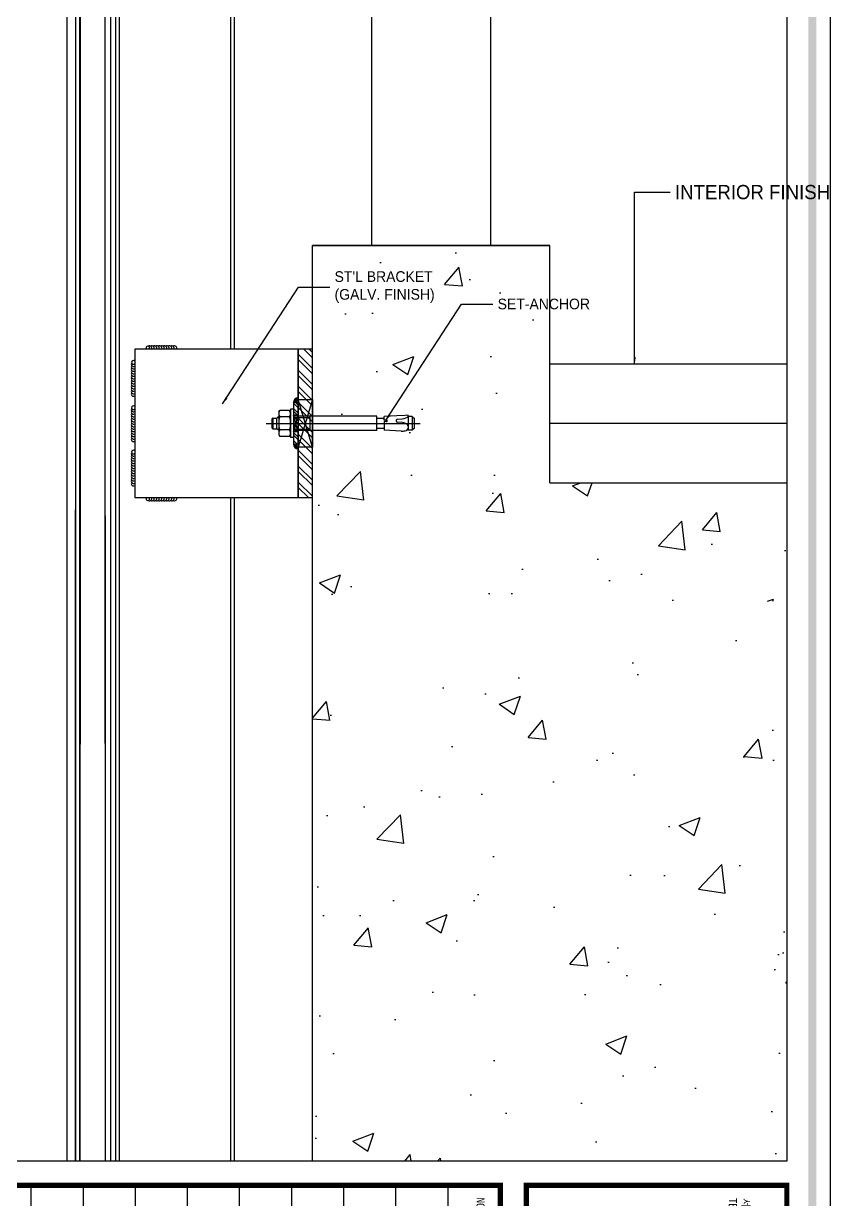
# Model space of a CAD drawing. Header units: millimetres. Extents: x 7297 to 60227, y -7497 to 19324.
# Drawn here: x 37922 to 38603, y 3258 to 4249 of the extents above; entities that cross this region are included whole.
import ezdxf

# ---------------------------------------------------------------- set-up
doc = ezdxf.new("R2010")
doc.units = ezdxf.units.MM
for name, color, linetype in [('NS_AL_MOLD', 7, 'Continuous'), ('NS_BRACKET_NUTS', 1, 'Continuous'), ('NS_COL_D-GREY', 8, 'Continuous'), ('NS_COL_GREEN', 3, 'Continuous'), ('NS_COL_MAGENTA', 6, 'Continuous'), ('NS_COL_WHITE', 7, 'Continuous'), ('NS_COL_YELLOW', 2, 'Continuous'), ('NS_CON', 8, 'Continuous'), ('NS_DIM', 1, 'Continuous'), ('NS_FORM', 7, 'Continuous'), ('NS_FRAME', 253, 'Continuous'), ('NS_PIPE_FRAME', 2, 'Continuous'), ('NS_TEXT', 2, 'Continuous'), ('NS_WELD', 1, 'Continuous')]:
    doc.layers.add(name, color=color, linetype=linetype)
doc.layers.add('NS_AL_PANEL', color=32, linetype='Continuous', lineweight=9)
doc.styles.add('Expo M', font='Expo M.ttf')
doc.styles.add('HGTXT', font='romans.shx', dxfattribs={"bigfont": 'whgtxt.shx'})
doc.styles.add('M15-1', font='')
doc.styles.get('M15-1').set_extended_font_data('Dotum')
doc.dimstyles.new('N-SPACE', dxfattribs={"dimscale": 4, "dimtxt": 1.8, "dimasz": 1.5, "dimexe": 1, "dimexo": 1, "dimgap": 1, "dimtad": 1, "dimtoh": 1, "dimdec": 1, "dimzin": 1, "dimdsep": 46, "dimtxsty": 'Expo M', "dimcen": 2, "dimclrd": 1, "dimclre": 1, "dimclrt": 2, "dimadec": 1, "dimazin": 0, "dimtfac": 1, "dimtdec": 1, "dimtix": 1, "dimtmove": 1, "dimatfit": 3, "dimfxl": 1, "dimtolj": 1, "dimtzin": 1, "dimarcsym": 0})
pattern_1 = [(50, (30673.7, 18040.38), (182.1847, -15.9391), [19.05, -209.55]), (355, (30673.7, 18040.38), (-35.2434, 191.0568), [15.24, -167.6406]), (100.4514, (30688.89, 18039.06), (146.9412, 175.1178), [16.19, -178.0902]), (46.1842, (30673.7, 18091.18), (271.079, -42.0423), [28.575, -314.325]), (96.6356, (30696.3, 18087.68), (237.404, 247.426), [24.285, -267.1356]), (351.1842, (30673.7, 18091.18), (237.404, 247.426), [22.86, -251.4597]), (21, (30699.1, 18078.48), (151.6144, -102.2652), [19.05, -209.55]), (326, (30699.1, 18078.48), (61.802, 184.188), [15.24, -167.64]), (71.4514, (30711.74, 18069.96), (213.4164, 81.9228), [16.19, -178.09]), (37.5, (30673.707, 18040.384), (3.0886, 84.55504), [0, -165.608, 0, -170.18, 0, -168.275]), (7.5, (30673.71, 18040.38), (66.81966, 100.18057), [0, -97.028, 0, -161.798, 0, -64.135]), (327.5, (30617.065, 18040.384), (135.5906, -5.72874), [0, -63.5, 0, -198.12, 0, -262.89]), (317.5, (30591.66, 18040.38), (148.1292, 25.4265), [0, -82.55, 0, -131.572, 0, -186.69])]

# ---------------------------------------------------------------- blocks, each defined once
blk = doc.blocks.new('M12')
for p, q in [((4203.94, -16678.61), (4205.55, -16677)), ((4205.94, -16673), (4205.44, -16673.5)), ((4205.44, -16673.5), (4205.44, -16677)), ((4214.44, -16673.5), (4205.44, -16673.5)), ((4205.55, -16677), (4214.33, -16677)), ((4205.94, -16673), (4213.94, -16673)), ((4209.94, -16668), (4209.94, -16798)), ((4214.44, -16673.5), (4213.94, -16673)), ((4215.94, -16678.61), (4214.33, -16677)), ((4214.44, -16673.5), (4214.44, -16677)), ((4200.44, -16678.61), (4198.97, -16679.46)), ((4198.97, -16687.76), (4198.97, -16679.46)), ((4219.44, -16678.61), (4200.44, -16678.61)), ((4204.45, -16687.76), (4204.45, -16679.46)), ((4205.01, -16677.53), (4205.01, -16678.61)), ((4214.87, -16677.53), (4214.87, -16678.61)), ((4215.43, -16687.76), (4215.43, -16679.46)), ((4219.44, -16678.61), (4220.91, -16679.46)), ((4220.91, -16687.76), (4220.91, -16679.46)), ((4221.94, -16688.61), (4197.94, -16688.61)), ((4197.94, -16691.11), (4197.94, -16688.61)), ((4221.94, -16691.11), (4197.94, -16691.11)), ((4200.44, -16688.61), (4198.97, -16687.76)), ((4203.94, -16761.4), (4203.94, -16691.11)), ((4205.01, -16691.11), (4205.01, -16705)), ((4214.87, -16691.11), (4214.87, -16705)), ((4215.94, -16761.4), (4215.94, -16691.11)), ((4219.44, -16688.61), (4220.91, -16687.76)), ((4221.94, -16691.11), (4221.94, -16688.61)), ((4203.94, -16705), (4215.94, -16705)), ((4203.94, -16761.4), (4215.94, -16761.4)), ((4205.72, -16767.54), (4205.72, -16761.85)), ((4214.16, -16767.54), (4214.16, -16761.85)), ((4203.4, -16781.72), (4204.14, -16767.54)), ((4211.44, -16767.54), (4204.14, -16767.54)), ((4211.33, -16769.5), (4211.44, -16767.54)), ((4212.66, -16767.54), (4215.83, -16767.54)), ((4212.77, -16769.5), (4212.66, -16767.54)), ((4216.34, -16778.1), (4215.85, -16767.54)), ((4203.66, -16785.35), (4204.03, -16786.38)), ((4209.58, -16786.62), (4210.18, -16784.98)), ((4210.18, -16784.98), (4210.45, -16784)), ((4210.45, -16784), (4210.74, -16783.04)), ((4210.74, -16783.04), (4210.97, -16778.57)), ((4213.35, -16782.75), (4213.12, -16778.35)), ((4213.78, -16784.1), (4213.35, -16782.75)), ((4214.21, -16785.5), (4213.78, -16784.1)), ((4214.79, -16786.82), (4214.21, -16785.5)), ((4216.66, -16785.2), (4216.34, -16778.1)), ((4216.78, -16787.71), (4216.66, -16785.2)), ((4204.03, -16786.38), (4204.76, -16787.25)), ((4204.09, -16791.25), (4204.09, -16786.47)), ((4204.09, -16788), (4215.79, -16788)), ((4205.85, -16793), (4204.09, -16791.25)), ((4215.79, -16791.25), (4204.09, -16791.25)), ((4204.76, -16787.25), (4205.74, -16787.77)), ((4205.74, -16787.77), (4206.85, -16787.91)), ((4205.94, -16793), (4213.94, -16793)), ((4206.85, -16787.91), (4208.54, -16787.6)), ((4208.54, -16787.6), (4209.58, -16786.62)), ((4215.79, -16791.25), (4214.03, -16793)), ((4215.83, -16787.76), (4214.79, -16786.82)), ((4215.79, -16791.25), (4215.79, -16787.73)), ((4215.83, -16787.76), (4216.78, -16787.71))]:
    blk.add_line(p, q)
for centre, radius, start, end in [((4201.71, -16683.46), 4.85, 55.56153, 124.43847), ((4209.94, -16696.73), 18.13, 72.38303, 107.61697), ((4218.17, -16683.46), 4.85, 55.56153, 124.43847), ((4201.71, -16683.76), 4.85, 235.56153, 304.43847), ((4209.94, -16670.48), 18.13, 252.38303, 287.61697), ((4218.17, -16683.76), 4.85, 235.56153, 304.43847), ((4205.28, -16761.85), 0.449, 0, 90), ((4214.6, -16761.85), 0.449, 90, 180), ((4212.05, -16769.4), 0.723, 188.59794, 351.40206), ((4218, -16782.49), 14.62, 177.00001, 191.29928), ((4212.07, -16778.69), 1.11, 17.85183, 173.87475)]:
    blk.add_arc(centre, radius, start, end)
blk = doc.blocks.new('AL-TEMPLATE')
at = {"color": 8}
for p, q in [((2716.82, 1392.97), (2800.02, 1392.97)), ((2716.82, 1376.33), (2800.02, 1376.33)), ((2716.82, 1359.69), (2800.02, 1359.69)), ((2716.82, 1343.05), (2800.02, 1343.05)), ((2716.82, 1326.41), (2800.02, 1326.41)), ((2716.82, 1309.77), (2800.02, 1309.77)), ((2716.82, 1293.13), (2800.02, 1293.13)), ((2716.82, 1276.49), (2800.02, 1276.49)), ((2716.82, 1259.85), (2800.02, 1259.85))]:
    blk.add_line(p, q, dxfattribs=at)
at = {"color": 7, "ltscale": 2}
blk.add_lwpolyline([(1972.34, 1515.25), (1972.34, 921.25), (2812.34, 921.25), (2812.34, 1515.25)], close=True, dxfattribs=at)
at = {"color": 8}
for points, const_width in [([(1976.34, 1509.45), (2808.34, 1509.45), (2808.34, 927.05), (1976.34, 927.05)], 2.5), ([(2716.82, 1501.32), (2800.02, 1501.32), (2800.02, 1418.12), (2716.82, 1418.12)], 1.66), ([(2716.82, 1409.8), (2800.02, 1409.8), (2800.02, 1026.89), (2716.82, 1026.89)], 1.66)]:
    blk.add_lwpolyline(points, close=True, dxfattribs=dict(at, const_width=const_width))
at = {"color": 9}
blk.add_lwpolyline([(1984.07, 1501.32), (2709.08, 1501.32), (2709.08, 935.18), (1984.07, 935.18)], close=True, dxfattribs=at)
at = {"insert": (2720.94, 1489.17), "char_height": 2.3487, "attachment_point": 1, "style": 'HGTXT'}
blk.add_mtext('서울시 강남구 논현로 161길11 엔빌딩 4F\\PTEL 02 575-2077  FAX 02 575-2071', dxfattribs=at)
at = {"color": 8, "insert": (2720.76, 1404.73), "char_height": 2.556, "width": 438.9676, "attachment_point": 1}
blk.add_mtext('NOTE', dxfattribs=at)

msp = doc.modelspace()

# ---------------------------------------------------------------- hatches: boundary and pattern name
at = {"layer": 'NS_BRACKET_NUTS'}
h = msp.add_hatch(dxfattribs=at)
h.set_pattern_fill('ANSI32', color=256, scale=0.5, angle=450)
h.set_pattern_definition([(135, (704538.2675, -142913.3383), (-3.367596045, -3.367596045), []), (135, (704538.2675, -142911.0932), (-3.367596045, -3.367596045), [])])
h.paths.add_polyline_path([(38153.99, 3894.48), (38153.99, 3929.48), (38149.99, 3929.48), (38149.99, 3894.48)])
at = {"layer": 'NS_CON'}
h = msp.add_hatch(dxfattribs=at)
h.set_pattern_fill('AR-CONC', color=256)
h.set_pattern_definition(pattern_1)
h.paths.add_polyline_path([(38165.99, 3761.98), (38565.99, 3761.98), (38565.99, 3861.98), (38365.99, 3861.98), (38365.99, 4061.98), (38165.99, 4061.98)])
h = msp.add_hatch(dxfattribs=at)
h.set_pattern_fill('AR-CONC', color=256)
h.set_pattern_definition(pattern_1)
h.paths.add_polyline_path([(38165.99, 3289.98), (38565.99, 3289.98), (38565.99, 3731.98), (38165.99, 3731.98)])
at = {"layer": 'NS_PIPE_FRAME'}
h = msp.add_hatch(dxfattribs=at)
h.set_pattern_fill('ANSI32', color=256, angle=-90)
h.set_pattern_definition([(315, (64602.1, 4462.889), (6.735192, 6.735192), []), (315, (64602.1, 4458.3985), (6.735192, 6.735192), [])])
h.paths.add_polyline_path([(38153.99, 3849.48), (38165.99, 3849.48), (38165.99, 3974.48), (38153.99, 3974.48)])

# ---------------------------------------------------------------- linework, layer by layer
at = {"layer": 'NS_AL_MOLD'}
msp.add_line((37958.99, 3289.98), (37958.99, 4599.98), dxfattribs=at)
at = {"layer": 'NS_AL_PANEL'}
for p, q in [((37966.49, 4599.98), (37966.49, 3637.98)), ((37969.49, 4599.98), (37969.49, 3640.98)), ((37966.49, 3289.98), (37966.49, 3837.98)), ((37969.49, 3289.98), (37969.49, 3834.98))]:
    msp.add_line(p, q, dxfattribs=at)
at = {"layer": 'NS_COL_D-GREY', "ltscale": 0.1}
msp.add_line((38565.99, 3911.98), (38365.99, 3911.98), dxfattribs=at)
at = {"layer": 'NS_COL_GREEN'}
for points in [[(38015.99, 3849.48), (38153.99, 3849.48), (38153.99, 3974.48), (38015.99, 3974.48)], [(38153.99, 3849.48), (38165.99, 3849.48), (38165.99, 3974.48), (38153.99, 3974.48)]]:
    msp.add_lwpolyline(points, close=True, dxfattribs=at)
at = {"layer": 'NS_COL_MAGENTA'}
msp.add_line((38565.99, 3961.98), (38365.99, 3961.98), dxfattribs=at)
msp.add_lwpolyline([(38215.99, 4061.98), (38215.99, 4561.98), (38315.99, 4561.98), (38315.99, 4061.98)], dxfattribs=at)
msp.add_lwpolyline([(38153.99, 3894.48), (38153.99, 3929.48), (38149.99, 3929.48), (38149.99, 3894.48)], close=True, dxfattribs=at)
at = {"layer": 'NS_COL_WHITE'}
for p, q in [((37990.99, 3641.98), (37990.99, 4599.98)), ((37995.99, 3289.98), (37995.99, 4586.98)), ((37990.99, 3833.98), (37990.99, 3289.98))]:
    msp.add_line(p, q, dxfattribs=at)
at = {"layer": 'NS_COL_YELLOW'}
for p, q in [((37965.99, 4599.98), (37965.99, 3636.98)), ((37969.99, 4599.98), (37969.99, 3641.48)), ((38165.99, 3731.98), (38165.99, 4061.98)), ((38165.99, 4061.98), (38365.99, 4061.98)), ((38365.99, 4061.98), (38165.99, 4061.98)), ((38365.99, 3861.98), (38365.99, 4061.98)), ((38165.99, 3931.98), (38153.99, 3891.98)), ((38165.99, 3891.98), (38153.99, 3931.98)), ((38153.99, 3904.98), (38149.99, 3918.98)), ((38153.99, 3918.98), (38149.99, 3918.98)), ((38149.99, 3904.98), (38153.99, 3918.98)), ((38153.99, 3904.98), (38149.99, 3904.98)), ((38365.99, 3861.98), (38565.99, 3861.98)), ((37965.99, 3289.98), (37965.99, 3838.98)), ((37969.99, 3289.98), (37969.99, 3834.48))]:
    msp.add_line(p, q, dxfattribs=at)
msp.add_lwpolyline([(38153.99, 3891.98), (38153.99, 3931.98), (38165.99, 3931.98), (38165.99, 3891.98)], close=True, dxfattribs=at)
msp.add_lwpolyline([(38165.99, 3289.98), (38165.99, 3731.98)], dxfattribs=at)
at = {"layer": 'NS_FRAME'}
for p, q in [((37999.99, 3289.98), (37999.99, 4599.98)), ((38003.19, 3289.98), (38003.19, 4599.98)), ((38096.79, 4599.98), (38096.79, 3974.48)), ((38099.99, 4599.98), (38099.99, 3974.48)), ((38096.79, 3849.48), (38096.79, 3289.98)), ((38099.99, 3849.48), (38099.99, 3289.98))]:
    msp.add_line(p, q, dxfattribs=at)
at = {"layer": 'NS_WELD'}
for centre, radius, start, end in [((38027.05, 3975.55), 1.51, 314.15522, 225.84478), ((38028.55, 3975.41), 1.9, 330.36743, 123.58244), ((38030.65, 3975.41), 1.9, 330.36743, 123.58244), ((38032.75, 3975.41), 1.9, 330.36743, 123.58244), ((38034.85, 3975.41), 1.9, 330.36743, 123.58244), ((38036.95, 3975.41), 1.9, 330.36743, 123.58244), ((38039.05, 3975.41), 1.9, 330.36743, 123.58244), ((38041.15, 3975.41), 1.9, 330.36743, 123.58244), ((38043.25, 3975.41), 1.9, 330.36743, 123.58244), ((38045.35, 3975.41), 1.9, 330.36743, 123.58244), ((38047.45, 3975.41), 1.9, 330.36743, 123.58244), ((38049.55, 3975.41), 1.9, 330.36743, 123.58244), ((38015.05, 3961.93), 1.9, 146.41756, 299.63257), ((38015.05, 3959.83), 1.9, 146.41756, 299.63257), ((38015.05, 3957.73), 1.9, 146.41756, 299.63257), ((38015.05, 3955.63), 1.9, 146.41756, 299.63257), ((38014.91, 3963.43), 1.51, 44.15522, 315.84478), ((38015.05, 3953.53), 1.9, 146.41756, 299.63257), ((38015.05, 3951.43), 1.9, 146.41756, 299.63257), ((38015.05, 3949.33), 1.9, 146.41756, 299.63257), ((38015.05, 3947.23), 1.9, 146.41756, 299.63257), ((38015.05, 3945.13), 1.9, 146.41756, 299.63257), ((38015.05, 3943.03), 1.9, 146.41756, 299.63257), ((38015.05, 3940.93), 1.9, 146.41756, 299.63257), ((38015.05, 3938.83), 1.9, 146.41756, 299.63257), ((38015.05, 3936.73), 1.9, 146.41756, 299.63257), ((38014.91, 3925.16), 1.51, 44.15522, 315.84478), ((38153.99, 3929.48), 4, 90, 180), ((38153.99, 3929.48), 3, 90, 180), ((38153.99, 3929.48), 2, 90, 180), ((38015.05, 3923.66), 1.9, 146.41756, 299.63257), ((38015.05, 3921.56), 1.9, 146.41756, 299.63257), ((38015.05, 3919.46), 1.9, 146.41756, 299.63257), ((38015.05, 3917.36), 1.9, 146.41756, 299.63257), ((38015.05, 3915.26), 1.9, 146.41756, 299.63257), ((38015.05, 3913.16), 1.9, 146.41756, 299.63257), ((38015.05, 3911.06), 1.9, 146.41756, 299.63257), ((38015.05, 3908.96), 1.9, 146.41756, 299.63257), ((38015.05, 3906.86), 1.9, 146.41756, 299.63257), ((38015.05, 3904.76), 1.9, 146.41756, 299.63257), ((38015.05, 3902.66), 1.9, 146.41756, 299.63257), ((38015.05, 3900.56), 1.9, 146.41756, 299.63257), ((38015.05, 3898.46), 1.9, 146.41756, 299.63257), ((38015.05, 3886.33), 1.9, 146.41756, 299.63257), ((38014.91, 3887.83), 1.51, 44.15522, 315.84478), ((38153.99, 3894.48), 4, 180, 270), ((38153.99, 3894.48), 3, 180, 270), ((38153.99, 3894.48), 2, 180, 270), ((38015.05, 3884.23), 1.9, 146.41756, 299.63257), ((38015.05, 3882.13), 1.9, 146.41756, 299.63257), ((38015.05, 3880.03), 1.9, 146.41756, 299.63257), ((38015.05, 3877.93), 1.9, 146.41756, 299.63257), ((38015.05, 3875.83), 1.9, 146.41756, 299.63257), ((38015.05, 3873.73), 1.9, 146.41756, 299.63257), ((38015.05, 3871.63), 1.9, 146.41756, 299.63257), ((38015.05, 3869.53), 1.9, 146.41756, 299.63257), ((38015.05, 3867.43), 1.9, 146.41756, 299.63257), ((38015.05, 3865.33), 1.9, 146.41756, 299.63257), ((38015.05, 3863.23), 1.9, 146.41756, 299.63257), ((38015.05, 3861.13), 1.9, 146.41756, 299.63257), ((38027.05, 3848.41), 1.51, 134.15522, 45.84478), ((38028.55, 3848.55), 1.9, 236.41756, 29.63257), ((38030.65, 3848.55), 1.9, 236.41756, 29.63257), ((38032.75, 3848.55), 1.9, 236.41756, 29.63257), ((38034.85, 3848.55), 1.9, 236.41756, 29.63257), ((38036.95, 3848.55), 1.9, 236.41756, 29.63257), ((38039.05, 3848.55), 1.9, 236.41756, 29.63257), ((38041.15, 3848.55), 1.9, 236.41756, 29.63257), ((38043.25, 3848.55), 1.9, 236.41756, 29.63257), ((38045.35, 3848.55), 1.9, 236.41756, 29.63257), ((38047.45, 3848.55), 1.9, 236.41756, 29.63257), ((38049.55, 3848.55), 1.9, 236.41756, 29.63257)]:
    msp.add_arc(centre, radius, start, end, dxfattribs=at)

# ---------------------------------------------------------------- block references
at = {"layer": 'NS_BRACKET_NUTS', "rotation": 89.99999999999999}
msp.add_blockref('M12', (21458.88, -297.96), dxfattribs=at)
at = {"layer": 'NS_FORM', "xscale": 2.64, "yscale": 2.64, "zscale": 2.64, "rotation": 270}
msp.add_blockref('AL-TEMPLATE', (34602.52, 10441.96), dxfattribs=at)

# ---------------------------------------------------------------- texts
at = {"layer": 'NS_TEXT', "attachment_point": 4, "style": 'M15-1'}
for s, insert, char_height in [('INTERIOR FINISH', (38471.62, 4106.92), 12), ("ST'L BRACKET\\P(GALV. FINISH)", (38184.57, 4026.9), 9), ('SET-ANCHOR', (38322.12, 4012.58), 9)]:
    msp.add_mtext(s, dxfattribs=dict(at, insert=insert, char_height=char_height))

# ---------------------------------------------------------------- leaders
at = {"layer": 'NS_DIM'}
for points in [[(38437.62, 3961.98), (38437.62, 4106.92), (38467.62, 4106.92)], [(38090.07, 3928.36), (38154.12, 4026.9), (38180.57, 4026.9)], [(38227.62, 3914.05), (38291.66, 4012.58), (38318.12, 4012.58)]]:
    msp.add_leader(points, dimstyle='N-SPACE', dxfattribs=at)

doc.saveas('drawing.dxf')
